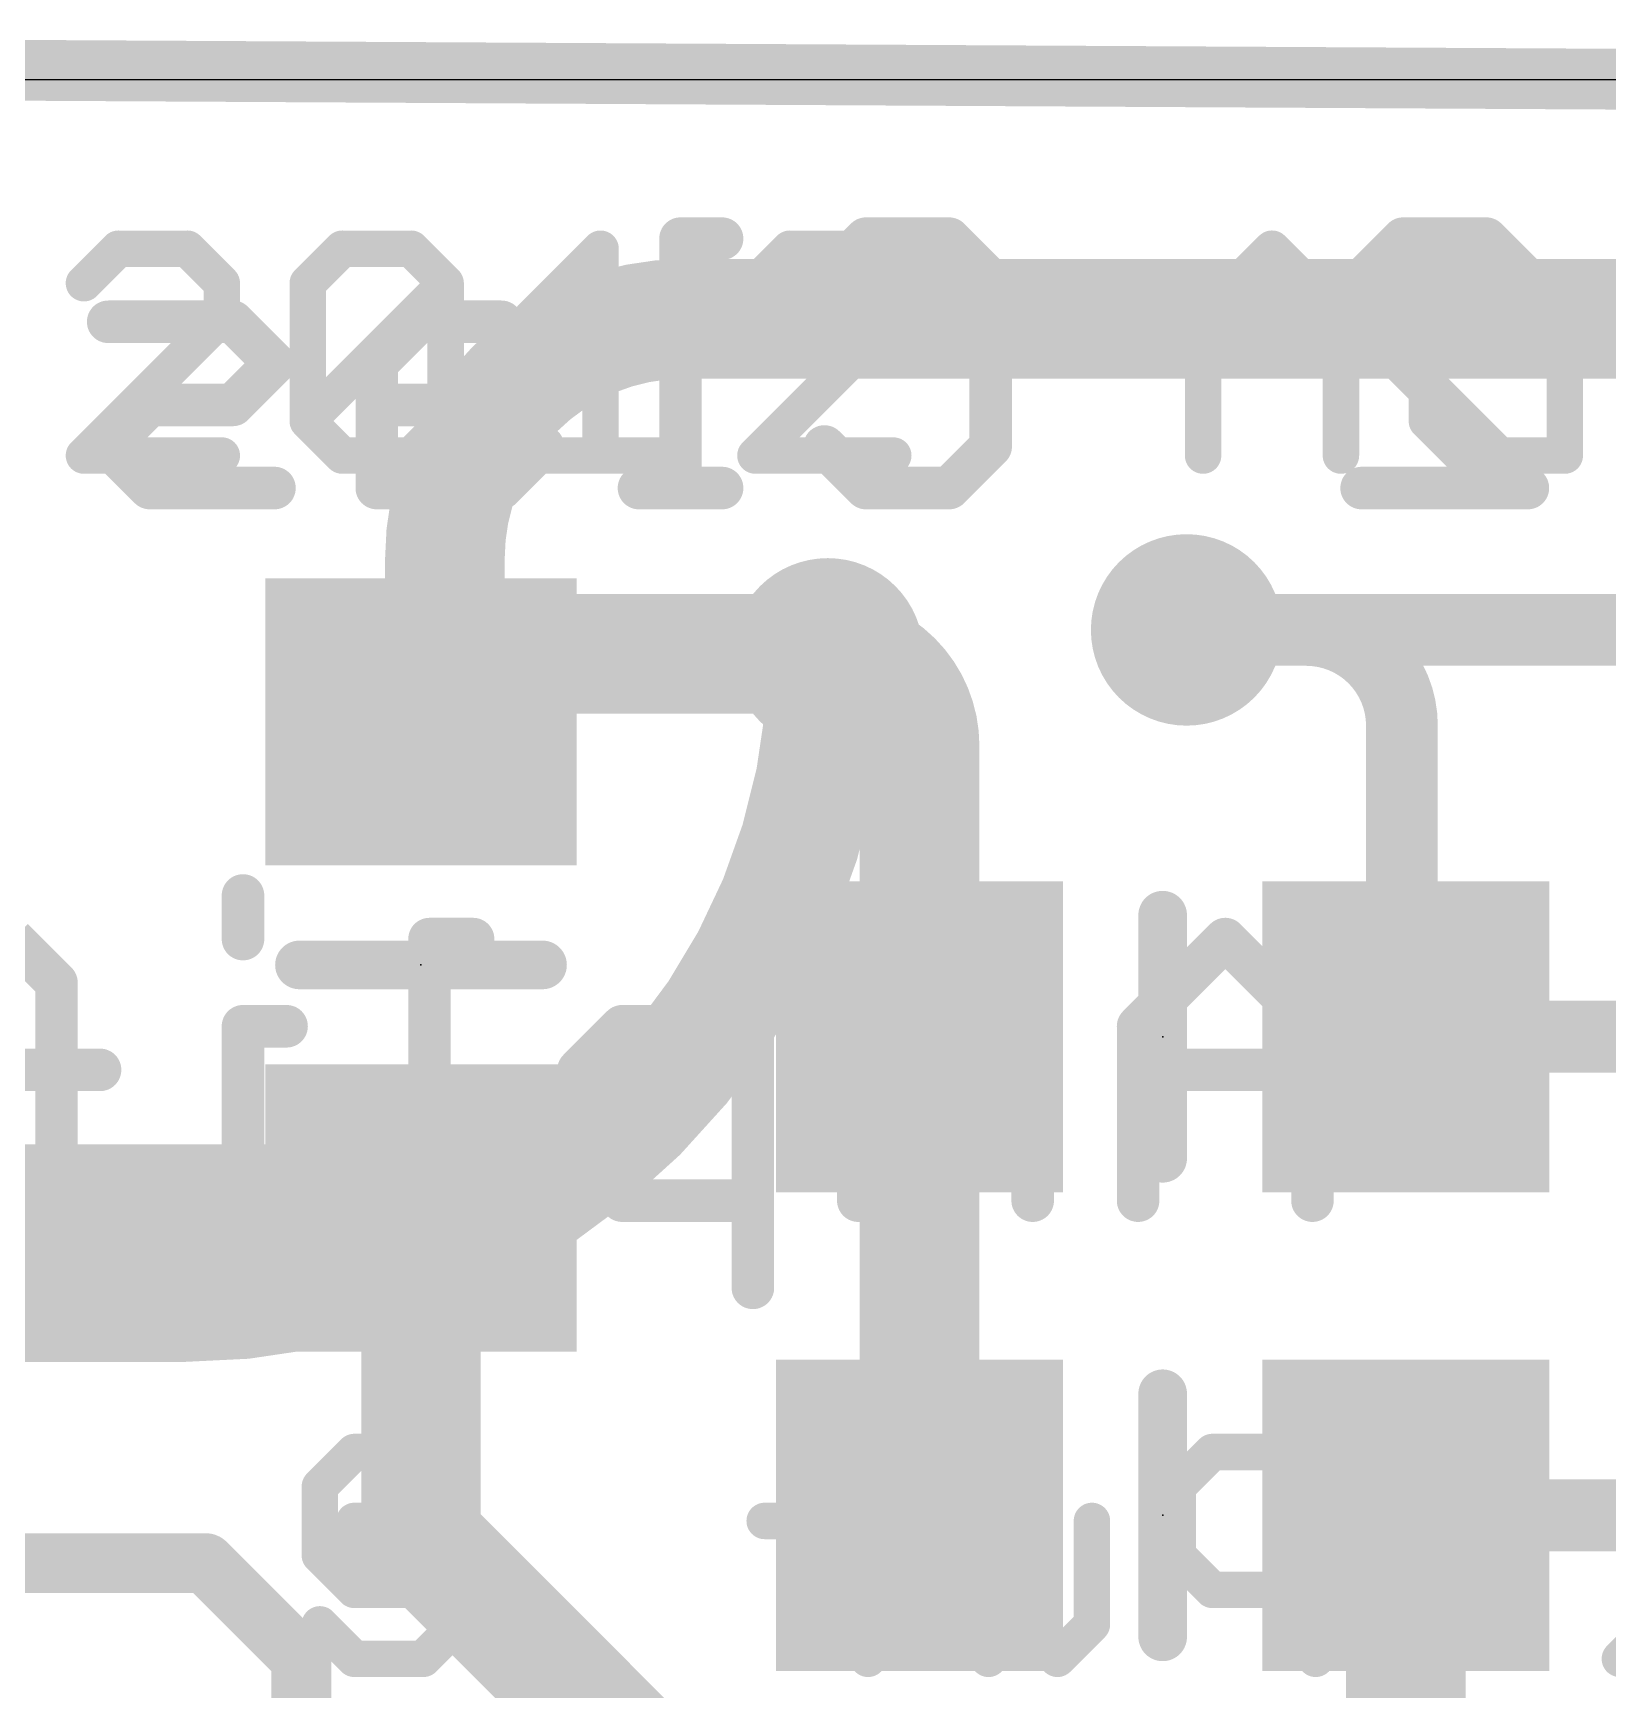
# Model space of a CAD drawing. Extents: x 0 to 23.1, y -0.1 to 28.2.
# Drawn here: x 5.28 to 11.86, y 21.27 to 28.19 of the extents above; entities that cross this region are included whole.
import ezdxf

# ---------------------------------------------------------------- set-up
doc = ezdxf.new("R2010")
doc.units = 0
for name, color, linetype in [('1', 12, 'CONTINUOUS'), ('16', 132, 'CONTINUOUS'), ('18', 110, 'CONTINUOUS'), ('20', 53, 'CONTINUOUS'), ('21', 40, 'CONTINUOUS'), ('22', 6, 'CONTINUOUS'), ('23', 53, 'CONTINUOUS')]:
    doc.layers.add(name, color=color, linetype=linetype)

# ---------------------------------------------------------------- blocks, each defined once
blk = doc.blocks.new('RECT')
blk.add_solid([(-0.5, -0.5), (0.5, -0.5), (-0.5, 0.5), (0.5, 0.5)])
blk = doc.blocks.new('ROUNDV')
at = {"const_width": 0.5}
blk.add_lwpolyline([(0, -0.25, 1), (0, 0.25, 1), (0, -0.25)], format="xyb", dxfattribs=at)

msp = doc.modelspace()

# ---------------------------------------------------------------- linework, layer by layer
at = {"layer": '1'}
for points, const_width in [([(8, 27, 0.4142), (7, 26)], 0.5), ([(8, 27.125, 1), (8, 26.875)], 0.25), ([(8, 26.875, 1), (8, 27.125)], 0.25), ([(7.125, 26, 1), (6.875, 26)], 0.25), ([(6.875, 26, 1), (7.125, 26)], 0.25), ([(7.184, 25.6, 0.4142), (6.9, 25.316)], 0.5), ([(7.184, 25.725, 1), (7.184, 25.475)], 0.25), ([(7.184, 25.475, 1), (7.184, 25.725)], 0.25), ([(8.984, 25.216, 0.4142), (8.6, 25.6)], 0.5), ([(8.6, 25.725, 1), (8.6, 25.475)], 0.25), ([(8.6, 25.475, 1), (8.6, 25.725)], 0.25), ([(10.1, 25.775, 1), (10.1, 25.625)], 0.15), ([(11, 25.3, 0.4142), (10.6, 25.7)], 0.3), ([(10.6, 25.775, 1), (10.6, 25.625)], 0.15), ([(10.6, 25.625, 1), (10.6, 25.775)], 0.15), ([(6.9, 25.316, 0.4142), (7, 25.416)], 0.5), ([(7.125, 25.416, 1), (6.875, 25.416)], 0.25), ([(6.9, 25.441, 1), (6.9, 25.191)], 0.25), ([(6.875, 25.416, 1), (7.125, 25.416)], 0.25), ([(6.775, 25.316, 1), (7.025, 25.316)], 0.25), ([(9.109, 25.216, 1), (8.859, 25.216)], 0.25), ([(11.075, 25.3, 1), (10.925, 25.3)], 0.15), ([(8.859, 25.216, 1), (9.109, 25.216)], 0.25), ([(10.925, 25.3, 1), (11.075, 25.3)], 0.15), ([(4.3, 24.1, 0.4142), (5.1, 23.3)], 0.5), ([(9.109, 24, 1), (8.859, 24)], 0.25), ([(11, 24.016, 0.4142), (11.016, 24)], 0.3), ([(11.075, 24.016, 1), (10.925, 24.016)], 0.15), ([(8.859, 24, 1), (9.109, 24)], 0.25), ([(11.016, 24.075, 1), (11.016, 23.925)], 0.15), ([(11.016, 23.925, 1), (11.016, 24.075)], 0.15), ([(10.925, 24.016, 1), (11.075, 24.016)], 0.15), ([(5.1, 23.175, 1), (5.1, 23.425)], 0.25), ([(6.9, 23.284, 0.4142), (6.884, 23.3)], 0.5), ([(6.884, 23.425, 1), (6.884, 23.175)], 0.25), ([(6.884, 23.175, 1), (6.884, 23.425)], 0.25), ([(7.025, 23.284, 1), (6.775, 23.284)], 0.25), ([(6.775, 23.284, 1), (7.025, 23.284)], 0.25), ([(11.141, 22, 1), (10.891, 22)], 0.25), ([(6.9884, 21.9884, 1), (6.8116, 21.8116)], 0.25), ([(8.859, 22, 1), (9.109, 22)], 0.25), ([(11.016, 22.075, 1), (11.016, 21.925)], 0.15), ([(6.775, 21.9, 1), (7.025, 21.9)], 0.25), ([(6.0442, 21.8442, 1), (5.9558, 21.7558)], 0.125), ([(6, 21.7375, 1), (6, 21.8625)], 0.125), ([(6.4625, 21.4, 1), (6.3375, 21.4)], 0.125), ([(6.3558, 21.3558, 1), (6.4442, 21.4442)], 0.125)]:
    msp.add_lwpolyline(points, format="xyb", dxfattribs=dict(at, const_width=const_width))
for points, const_width in [([(14, 27), (8, 27)], 0.5), ([(7, 26), (7, 25.416)], 0.5), ([(8.6, 25.6), (7.184, 25.6)], 0.5), ([(10.1, 25.7), (10.6, 25.7)], 0.3), ([(8.984, 24), (8.984, 25.216)], 0.5), ([(11, 25.3), (11, 24.016)], 0.3), ([(8.984, 22), (8.984, 24)], 0.5), ([(11.016, 24), (12.984, 24)], 0.3), ([(5.1, 23.3), (6.884, 23.3)], 0.5), ([(6.9, 23.284), (6.9, 21.9)], 0.5), ([(11.016, 22), (11.016, 21.016)], 0.5), ([(6.9, 21.9), (8, 20.8)], 0.5), ([(11.016, 22), (12.984, 22)], 0.3), ([(6, 21.8), (2.59, 21.8)], 0.25), ([(6.4, 21.4), (6, 21.8)], 0.25), ([(6.4, 19.4), (6.4, 21.4)], 0.25)]:
    msp.add_lwpolyline(points, dxfattribs=dict(at, const_width=const_width))
at = {"layer": '16'}
for points, const_width in [([(0.127, 28.067), (22.987, 27.94)], 0.254), ([(12.5, 25.7), (10.1, 25.7)], 0.3), ([(1.5, 22.89), (5.89, 22.89)], 0.5)]:
    msp.add_lwpolyline(points, dxfattribs=dict(at, const_width=const_width))
for points, const_width in [([(5.89, 22.89, 0.4142), (8.6, 25.6)], 0.5), ([(8.725, 25.6, 1), (8.475, 25.6)], 0.25), ([(10.1, 25.775, 1), (10.1, 25.625)], 0.15), ([(5.89, 23.015, 1), (5.89, 22.765)], 0.25), ([(5.89, 22.765, 1), (5.89, 23.015)], 0.25)]:
    msp.add_lwpolyline(points, format="xyb", dxfattribs=dict(at, const_width=const_width))
at = {"layer": '20'}
msp.add_line((2, 28), (21, 28), dxfattribs=at)
at = {"layer": '21'}
for points, const_width in [([(5.6353, 27.293), (5.4913, 27.149)], 0.1524), ([(5.9234, 27.293), (5.6353, 27.293)], 0.1524), ([(6.0675, 27.149), (5.9234, 27.293)], 0.1524), ([(6.4268, 27.149), (6.5708, 27.293)], 0.1524), ([(6.5708, 27.293), (6.8589, 27.293)], 0.1524), ([(6.8589, 27.293), (7.003, 27.149)], 0.1524), ([(7.3623, 27.0049), (7.6504, 27.293)], 0.1524), ([(7.6504, 27.293), (7.6504, 26.4287)], 0.1524), ([(8.4419, 27.293), (8.2978, 27.149)], 0.1524), ([(8.73, 27.293), (8.4419, 27.293)], 0.1524), ([(8.874, 27.149), (8.73, 27.293)], 0.1524), ([(10.1689, 27.0049), (10.457, 27.293)], 0.1524), ([(10.457, 27.293), (10.7451, 27.0049)], 0.1524), ([(6.0675, 27.0049), (6.0675, 27.149)], 0.1524), ([(6.4268, 26.5728), (6.4268, 27.149)], 0.1524), ([(6.4268, 26.5728), (7.003, 27.149)], 0.1524), ([(7.003, 27.149), (7.003, 26.5728)], 0.1524), ([(8.874, 27.0049), (8.874, 27.149)], 0.1524), ([(5.4913, 26.4287), (6.0675, 27.0049)], 0.1524), ([(8.2978, 26.4287), (8.874, 27.0049)], 0.1524), ([(10.1689, 26.4287), (10.1689, 27.0049)], 0.1524), ([(10.7451, 27.0049), (10.7451, 26.4287)], 0.1524), ([(11.1044, 27.0049), (11.1044, 26.5728)], 0.1524), ([(11.6806, 26.4287), (11.6806, 27.0049)], 0.1524), ([(10.1689, 26.8609), (10.7451, 26.8609)], 0.1524), ([(6.5708, 26.4287), (6.4268, 26.5728)], 0.1524), ([(7.003, 26.5728), (6.8589, 26.4287)], 0.1524), ([(11.1044, 26.5728), (11.2484, 26.4287)], 0.1524), ([(6.0675, 26.4287), (5.4913, 26.4287)], 0.1524), ([(6.8589, 26.4287), (6.5708, 26.4287)], 0.1524), ([(7.3623, 26.4287), (7.9385, 26.4287)], 0.1524), ([(8.874, 26.4287), (8.2978, 26.4287)], 0.1524), ([(11.2484, 26.4287), (11.6806, 26.4287)], 0.1524), ([(10, 24.508), (10, 23.492)], 0.2032), ([(6.392, 24.3), (7.408, 24.3)], 0.2032), ([(10, 21.492), (10, 22.508)], 0.2032)]:
    msp.add_lwpolyline(points, dxfattribs=dict(at, const_width=const_width))
for points, const_width in [([(5.6353, 27.3311, 1), (5.6353, 27.2549)], 0.0762), ([(5.6623, 27.2661, 1), (5.6084, 27.32)], 0.0762), ([(5.9504, 27.32, 1), (5.8965, 27.2661)], 0.0762), ([(5.9234, 27.2549, 1), (5.9234, 27.3311)], 0.0762), ([(6.5708, 27.3311, 1), (6.5708, 27.2549)], 0.0762), ([(6.5978, 27.2661, 1), (6.5439, 27.32)], 0.0762), ([(6.8859, 27.32, 1), (6.832, 27.2661)], 0.0762), ([(6.8589, 27.2549, 1), (6.8589, 27.3311)], 0.0762), ([(7.6885, 27.293, 1), (7.6123, 27.293)], 0.0762), ([(7.6773, 27.2661, 1), (7.6235, 27.32)], 0.0762), ([(8.4419, 27.3311, 1), (8.4419, 27.2549)], 0.0762), ([(8.4688, 27.2661, 1), (8.4149, 27.32)], 0.0762), ([(8.7569, 27.32, 1), (8.703, 27.2661)], 0.0762), ([(8.73, 27.2549, 1), (8.73, 27.3311)], 0.0762), ([(10.4839, 27.32, 1), (10.43, 27.2661)], 0.0762), ([(10.4839, 27.2661, 1), (10.43, 27.32)], 0.0762), ([(5.4643, 27.1759, 1), (5.5182, 27.122)], 0.0762), ([(6.1056, 27.149, 1), (6.0294, 27.149)], 0.0762), ([(6.0405, 27.122, 1), (6.0944, 27.1759)], 0.0762), ([(6.3998, 27.1759, 1), (6.4537, 27.122)], 0.0762), ([(6.4649, 27.149, 1), (6.3887, 27.149)], 0.0762), ([(7.0411, 27.149, 1), (6.9649, 27.149)], 0.0762), ([(7.0299, 27.122, 1), (6.9761, 27.1759)], 0.0762), ([(6.9761, 27.122, 1), (7.0299, 27.1759)], 0.0762), ([(8.2709, 27.1759, 1), (8.3248, 27.122)], 0.0762), ([(8.9121, 27.149, 1), (8.8359, 27.149)], 0.0762), ([(8.8471, 27.122, 1), (8.901, 27.1759)], 0.0762), ([(6.0944, 26.978, 1), (6.0405, 27.0319)], 0.0762), ([(8.901, 26.978, 1), (8.8471, 27.0319)], 0.0762), ([(10.207, 27.0049, 1), (10.1308, 27.0049)], 0.0762), ([(10.7832, 27.0049, 1), (10.707, 27.0049)], 0.0762), ([(11.1425, 27.0049, 1), (11.0663, 27.0049)], 0.0762), ([(11.7187, 27.0049, 1), (11.6425, 27.0049)], 0.0762), ([(6.0294, 27.0049, 1), (6.1056, 27.0049)], 0.0762), ([(7.3354, 27.0319, 1), (7.3892, 26.978)], 0.0762), ([(8.8359, 27.0049, 1), (8.9121, 27.0049)], 0.0762), ([(10.1419, 27.0319, 1), (10.1958, 26.978)], 0.0762), ([(10.7181, 26.978, 1), (10.772, 27.0319)], 0.0762), ([(10.1689, 26.899, 1), (10.1689, 26.8228)], 0.0762), ([(10.7451, 26.8228, 1), (10.7451, 26.899)], 0.0762), ([(6.4537, 26.5997, 1), (6.3998, 26.5458)], 0.0762), ([(6.3998, 26.5997, 1), (6.4537, 26.5458)], 0.0762), ([(6.3887, 26.5728, 1), (6.4649, 26.5728)], 0.0762), ([(6.9649, 26.5728, 1), (7.0411, 26.5728)], 0.0762), ([(7.0299, 26.5458, 1), (6.9761, 26.5997)], 0.0762), ([(11.1313, 26.5997, 1), (11.0774, 26.5458)], 0.0762), ([(11.0663, 26.5728, 1), (11.1425, 26.5728)], 0.0762), ([(5.4913, 26.4668, 1), (5.4913, 26.3906)], 0.0762), ([(5.4643, 26.4556, 1), (5.5182, 26.4018)], 0.0762), ([(6.0675, 26.3906, 1), (6.0675, 26.4668)], 0.0762), ([(6.5708, 26.4668, 1), (6.5708, 26.3906)], 0.0762), ([(6.5439, 26.4018, 1), (6.5978, 26.4556)], 0.0762), ([(6.832, 26.4556, 1), (6.8859, 26.4018)], 0.0762), ([(6.8589, 26.3906, 1), (6.8589, 26.4668)], 0.0762), ([(7.3623, 26.4668, 1), (7.3623, 26.3906)], 0.0762), ([(7.6123, 26.4287, 1), (7.6885, 26.4287)], 0.0762), ([(7.9385, 26.3906, 1), (7.9385, 26.4668)], 0.0762), ([(8.2978, 26.4668, 1), (8.2978, 26.3906)], 0.0762), ([(8.2709, 26.4556, 1), (8.3248, 26.4018)], 0.0762), ([(8.874, 26.3906, 1), (8.874, 26.4668)], 0.0762), ([(10.1308, 26.4287, 1), (10.207, 26.4287)], 0.0762), ([(10.707, 26.4287, 1), (10.7832, 26.4287)], 0.0762), ([(11.2484, 26.4668, 1), (11.2484, 26.3906)], 0.0762), ([(11.2215, 26.4018, 1), (11.2754, 26.4556)], 0.0762), ([(11.6425, 26.4287, 1), (11.7187, 26.4287)], 0.0762), ([(11.6806, 26.3906, 1), (11.6806, 26.4668)], 0.0762), ([(10.0508, 24.508, 1), (9.9492, 24.508)], 0.1016), ([(6.392, 24.3508, 1), (6.392, 24.2492)], 0.1016), ([(7.408, 24.2492, 1), (7.408, 24.3508)], 0.1016), ([(9.9492, 23.492, 1), (10.0508, 23.492)], 0.1016), ([(10.0508, 22.508, 1), (9.9492, 22.508)], 0.1016), ([(9.9492, 21.492, 1), (10.0508, 21.492)], 0.1016)]:
    msp.add_lwpolyline(points, format="xyb", dxfattribs=dict(at, const_width=const_width))
at = {"layer": '22'}
for points, const_width in [([(8.1585, 27.3352), (7.9848, 27.3352)], 0.1778), ([(7.9848, 27.3352), (7.9848, 26.2929)], 0.1778), ([(8.5863, 27.1615), (8.76, 27.3352)], 0.1778), ([(8.76, 27.3352), (9.1074, 27.3352)], 0.1778), ([(9.1074, 27.3352), (9.2811, 27.1615)], 0.1778), ([(10.8315, 27.1615), (11.0052, 27.3352)], 0.1778), ([(11.0052, 27.3352), (11.3527, 27.3352)], 0.1778), ([(11.3527, 27.3352), (11.5264, 27.1615)], 0.1778), ([(9.2811, 27.1615), (9.2811, 26.4666)], 0.1778), ([(10.8315, 26.9878), (10.8315, 27.1615)], 0.1778), ([(6.1138, 26.9878), (5.5926, 26.9878)], 0.1778), ([(6.2875, 26.814), (6.1138, 26.9878)], 0.1778), ([(6.8889, 26.9878), (6.7152, 26.814)], 0.1778), ([(7.2364, 26.9878), (6.8889, 26.9878)], 0.1778), ([(11.5264, 26.2929), (10.8315, 26.9878)], 0.1778), ([(6.1138, 26.6403), (6.2875, 26.814)], 0.1778), ([(6.7152, 26.814), (6.7152, 26.2929)], 0.1778), ([(5.5926, 26.4666), (5.7663, 26.6403)], 0.1778), ([(5.7663, 26.6403), (6.1138, 26.6403)], 0.1778), ([(7.2364, 26.6403), (6.7152, 26.6403)], 0.1778), ([(7.4101, 26.4666), (7.2364, 26.6403)], 0.1778), ([(5.7663, 26.2929), (5.5926, 26.4666)], 0.1778), ([(7.2364, 26.2929), (7.4101, 26.4666)], 0.1778), ([(8.76, 26.2929), (8.5863, 26.4666)], 0.1778), ([(9.2811, 26.4666), (9.1074, 26.2929)], 0.1778), ([(6.2875, 26.2929), (5.7663, 26.2929)], 0.1778), ([(6.7152, 26.2929), (7.2364, 26.2929)], 0.1778), ([(8.1585, 26.2929), (7.8111, 26.2929)], 0.1778), ([(9.1074, 26.2929), (8.76, 26.2929)], 0.1778), ([(10.8315, 26.2929), (11.5264, 26.2929)], 0.1778), ([(6.156, 24.5902), (6.156, 24.408)], 0.1778), ([(5.3765, 24.2258), (5.1943, 24.408)], 0.1778), ([(7.1178, 24.408), (6.9356, 24.408)], 0.1778), ([(6.9356, 24.408), (6.9356, 23.3149)], 0.1778), ([(10.2616, 24.408), (9.8973, 24.0437)], 0.1778), ([(10.626, 24.0437), (10.2616, 24.408)], 0.1778), ([(5.3765, 23.3149), (5.3765, 24.2258)], 0.1778), ([(6.3382, 24.0437), (6.156, 24.0437)], 0.1778), ([(6.156, 24.0437), (6.156, 23.3149)], 0.1778), ([(7.7407, 24.0437), (7.5585, 23.8615)], 0.1778), ([(8.2872, 24.0437), (7.7407, 24.0437)], 0.1778), ([(8.2872, 22.9505), (8.2872, 24.0437)], 0.1778), ([(8.9101, 24.0437), (8.7279, 23.8615)], 0.1778), ([(9.0922, 23.8615), (8.9101, 24.0437)], 0.1778), ([(9.2744, 24.0437), (9.0922, 23.8615)], 0.1778), ([(9.4566, 24.0437), (9.2744, 24.0437)], 0.1778), ([(9.4566, 23.3149), (9.4566, 24.0437)], 0.1778), ([(9.8973, 24.0437), (9.8973, 23.3149)], 0.1778), ([(10.626, 23.3149), (10.626, 24.0437)], 0.1778), ([(5.5586, 23.8615), (5.1943, 23.8615)], 0.1778), ([(7.5585, 23.8615), (7.5585, 23.4971)], 0.1778), ([(8.7279, 23.8615), (8.7279, 23.3149)], 0.1778), ([(9.0922, 23.8615), (9.0922, 23.3149)], 0.1778), ([(10.626, 23.8615), (9.8973, 23.8615)], 0.1778), ([(7.5585, 23.4971), (7.7407, 23.3149)], 0.1778), ([(6.3382, 23.3149), (5.9739, 23.3149)], 0.1778), ([(7.1178, 23.3149), (6.7535, 23.3149)], 0.1778), ([(7.7407, 23.3149), (8.2872, 23.3149)], 0.1778), ([(6.6215, 22.2645), (6.4774, 22.1205)], 0.1524), ([(6.9096, 22.2645), (6.6215, 22.2645)], 0.1524), ([(7.0536, 22.1205), (6.9096, 22.2645)], 0.1524), ([(10.2076, 22.2645), (10.0636, 22.1205)], 0.1524), ([(10.6398, 22.2645), (10.2076, 22.2645)], 0.1524), ([(10.6398, 21.4002), (10.6398, 22.2645)], 0.1524), ([(6.4774, 22.1205), (6.4774, 21.8324)], 0.1524), ([(7.0536, 21.5443), (7.0536, 22.1205)], 0.1524), ([(10.0636, 22.1205), (10.0636, 21.8324)], 0.1524), ([(6.9096, 21.9764), (6.6215, 21.9764)], 0.1524), ([(6.6215, 21.9764), (6.6215, 21.6883)], 0.1524), ([(6.9096, 21.6883), (6.9096, 21.9764)], 0.1524), ([(8.4806, 21.9764), (8.3366, 21.9764)], 0.1524), ([(8.7687, 21.6883), (8.4806, 21.9764)], 0.1524), ([(8.7687, 21.4002), (8.7687, 21.9764)], 0.1524), ([(9.128, 21.5443), (9.128, 21.9764)], 0.1524), ([(9.7043, 21.9764), (9.7043, 21.5443)], 0.1524), ([(12.199, 21.9764), (11.9109, 21.9764)], 0.1524), ([(6.4774, 21.8324), (6.6215, 21.6883)], 0.1524), ([(10.0636, 21.8324), (10.2076, 21.6883)], 0.1524), ([(6.6215, 21.6883), (6.9096, 21.6883)], 0.1524), ([(10.2076, 21.6883), (10.6398, 21.6883)], 0.1524), ([(6.4774, 21.5443), (6.6215, 21.4002)], 0.1524), ([(6.9096, 21.4002), (7.0536, 21.5443)], 0.1524), ([(9.2721, 21.4002), (9.128, 21.5443)], 0.1524), ([(9.4161, 21.5443), (9.2721, 21.4002)], 0.1524), ([(9.5602, 21.4002), (9.4161, 21.5443)], 0.1524), ([(9.7043, 21.5443), (9.5602, 21.4002)], 0.1524), ([(12.0549, 21.5443), (11.9109, 21.4002)], 0.1524), ([(6.6215, 21.4002), (6.9096, 21.4002)], 0.1524)]:
    msp.add_lwpolyline(points, dxfattribs=dict(at, const_width=const_width))
for points, const_width in [([(8.0292, 27.3352, 1), (7.9403, 27.3352)], 0.0889), ([(7.9848, 27.3796, 1), (7.9848, 27.2907)], 0.0889), ([(8.1585, 27.2907, 1), (8.1585, 27.3796)], 0.0889), ([(8.76, 27.3796, 1), (8.76, 27.2907)], 0.0889), ([(8.7914, 27.3038, 1), (8.7286, 27.3666)], 0.0889), ([(9.1388, 27.3666, 1), (9.076, 27.3038)], 0.0889), ([(9.1074, 27.2907, 1), (9.1074, 27.3796)], 0.0889), ([(11.0052, 27.3796, 1), (11.0052, 27.2907)], 0.0889), ([(11.0367, 27.3038, 1), (10.9738, 27.3666)], 0.0889), ([(11.3841, 27.3666, 1), (11.3212, 27.3038)], 0.0889), ([(11.3527, 27.2907, 1), (11.3527, 27.3796)], 0.0889), ([(8.5548, 27.1929, 1), (8.6177, 27.13)], 0.0889), ([(9.3256, 27.1615, 1), (9.2367, 27.1615)], 0.0889), ([(9.2497, 27.13, 1), (9.3126, 27.1929)], 0.0889), ([(10.8001, 27.1929, 1), (10.8629, 27.13)], 0.0889), ([(10.876, 27.1615, 1), (10.7871, 27.1615)], 0.0889), ([(11.4949, 27.13, 1), (11.5578, 27.1929)], 0.0889), ([(5.5926, 27.0322, 1), (5.5926, 26.9433)], 0.0889), ([(6.1452, 27.0192, 1), (6.0823, 26.9563)], 0.0889), ([(6.1138, 26.9433, 1), (6.1138, 27.0322)], 0.0889), ([(6.8889, 27.0322, 1), (6.8889, 26.9433)], 0.0889), ([(6.9204, 26.9563, 1), (6.8575, 27.0192)], 0.0889), ([(7.2364, 26.9433, 1), (7.2364, 27.0322)], 0.0889), ([(10.8629, 27.0192, 1), (10.8001, 26.9563)], 0.0889), ([(10.7871, 26.9878, 1), (10.876, 26.9878)], 0.0889), ([(6.3189, 26.7826, 1), (6.256, 26.8455)], 0.0889), ([(6.256, 26.7826, 1), (6.3189, 26.8455)], 0.0889), ([(6.7597, 26.814, 1), (6.6708, 26.814)], 0.0889), ([(6.6838, 26.8455, 1), (6.7467, 26.7826)], 0.0889), ([(5.7663, 26.6848, 1), (5.7663, 26.5959)], 0.0889), ([(5.7978, 26.6089, 1), (5.7349, 26.6718)], 0.0889), ([(6.1138, 26.5959, 1), (6.1138, 26.6848)], 0.0889), ([(6.7152, 26.6848, 1), (6.7152, 26.5959)], 0.0889), ([(7.2678, 26.6718, 1), (7.2049, 26.6089)], 0.0889), ([(7.2364, 26.5959, 1), (7.2364, 26.6848)], 0.0889), ([(6.0823, 26.6718, 1), (6.1452, 26.6089)], 0.0889), ([(5.624, 26.498, 1), (5.5612, 26.4352)], 0.0889), ([(5.5612, 26.498, 1), (5.624, 26.4352)], 0.0889), ([(7.4415, 26.4352, 1), (7.3787, 26.498)], 0.0889), ([(7.3787, 26.4352, 1), (7.4415, 26.498)], 0.0889), ([(8.6177, 26.498, 1), (8.5548, 26.4352)], 0.0889), ([(9.3126, 26.4352, 1), (9.2497, 26.498)], 0.0889), ([(9.2367, 26.4666, 1), (9.3256, 26.4666)], 0.0889), ([(5.7663, 26.3374, 1), (5.7663, 26.2484)], 0.0889), ([(6.2875, 26.2484, 1), (6.2875, 26.3374)], 0.0889), ([(6.7152, 26.3374, 1), (6.7152, 26.2484)], 0.0889), ([(7.2364, 26.2484, 1), (7.2364, 26.3374)], 0.0889), ([(7.8111, 26.3374, 1), (7.8111, 26.2484)], 0.0889), ([(8.1585, 26.2484, 1), (8.1585, 26.3374)], 0.0889), ([(8.76, 26.3374, 1), (8.76, 26.2484)], 0.0889), ([(9.1074, 26.2484, 1), (9.1074, 26.3374)], 0.0889), ([(10.8315, 26.3374, 1), (10.8315, 26.2484)], 0.0889), ([(11.5264, 26.2484, 1), (11.5264, 26.3374)], 0.0889), ([(5.7349, 26.2615, 1), (5.7978, 26.3243)], 0.0889), ([(6.6708, 26.2929, 1), (6.7597, 26.2929)], 0.0889), ([(7.2049, 26.3243, 1), (7.2678, 26.2615)], 0.0889), ([(7.9403, 26.2929, 1), (8.0292, 26.2929)], 0.0889), ([(8.7286, 26.2615, 1), (8.7914, 26.3243)], 0.0889), ([(9.076, 26.3243, 1), (9.1388, 26.2615)], 0.0889), ([(11.4949, 26.2615, 1), (11.5578, 26.3243)], 0.0889), ([(6.2005, 24.5902, 1), (6.1116, 24.5902)], 0.0889), ([(6.1116, 24.408, 1), (6.2005, 24.408)], 0.0889), ([(6.9356, 24.4525, 1), (6.9356, 24.3636)], 0.0889), ([(6.9801, 24.408, 1), (6.8912, 24.408)], 0.0889), ([(7.1178, 24.3636, 1), (7.1178, 24.4525)], 0.0889), ([(10.2931, 24.4395, 1), (10.2302, 24.3766)], 0.0889), ([(10.2931, 24.3766, 1), (10.2302, 24.4395)], 0.0889), ([(5.4209, 24.2258, 1), (5.332, 24.2258)], 0.0889), ([(5.345, 24.1944, 1), (5.4079, 24.2573)], 0.0889), ([(6.156, 24.0881, 1), (6.156, 23.9992)], 0.0889), ([(6.2005, 24.0437, 1), (6.1116, 24.0437)], 0.0889), ([(6.3382, 23.9992, 1), (6.3382, 24.0881)], 0.0889), ([(7.7407, 24.0881, 1), (7.7407, 23.9992)], 0.0889), ([(7.7721, 24.0122, 1), (7.7092, 24.0751)], 0.0889), ([(8.3317, 24.0437, 1), (8.2428, 24.0437)], 0.0889), ([(8.2872, 23.9992, 1), (8.2872, 24.0881)], 0.0889), ([(8.9415, 24.0751, 1), (8.8786, 24.0122)], 0.0889), ([(8.9415, 24.0122, 1), (8.8786, 24.0751)], 0.0889), ([(9.2744, 24.0881, 1), (9.2744, 23.9992)], 0.0889), ([(9.3059, 24.0122, 1), (9.243, 24.0751)], 0.0889), ([(9.5011, 24.0437, 1), (9.4122, 24.0437)], 0.0889), ([(9.4566, 23.9992, 1), (9.4566, 24.0881)], 0.0889), ([(9.9417, 24.0437, 1), (9.8528, 24.0437)], 0.0889), ([(9.8658, 24.0751, 1), (9.9287, 24.0122)], 0.0889), ([(10.6705, 24.0437, 1), (10.5816, 24.0437)], 0.0889), ([(10.5946, 24.0122, 1), (10.6575, 24.0751)], 0.0889), ([(5.5586, 23.817, 1), (5.5586, 23.9059)], 0.0889), ([(7.527, 23.8929, 1), (7.5899, 23.83)], 0.0889), ([(7.6029, 23.8615, 1), (7.514, 23.8615)], 0.0889), ([(8.6964, 23.8929, 1), (8.7593, 23.83)], 0.0889), ([(8.7723, 23.8615, 1), (8.6834, 23.8615)], 0.0889), ([(9.0608, 23.8929, 1), (9.1237, 23.83)], 0.0889), ([(9.1367, 23.8615, 1), (9.0478, 23.8615)], 0.0889), ([(9.0608, 23.83, 1), (9.1237, 23.8929)], 0.0889), ([(9.8973, 23.9059, 1), (9.8973, 23.817)], 0.0889), ([(10.626, 23.817, 1), (10.626, 23.9059)], 0.0889), ([(7.5899, 23.5285, 1), (7.527, 23.4657)], 0.0889), ([(7.514, 23.4971, 1), (7.6029, 23.4971)], 0.0889), ([(5.9739, 23.3594, 1), (5.9739, 23.2705)], 0.0889), ([(6.3382, 23.2705, 1), (6.3382, 23.3594)], 0.0889), ([(6.7535, 23.3594, 1), (6.7535, 23.2705)], 0.0889), ([(7.1178, 23.2705, 1), (7.1178, 23.3594)], 0.0889), ([(7.7407, 23.3594, 1), (7.7407, 23.2705)], 0.0889), ([(8.2872, 23.2705, 1), (8.2872, 23.3594)], 0.0889), ([(5.332, 23.3149, 1), (5.4209, 23.3149)], 0.0889), ([(6.1116, 23.3149, 1), (6.2005, 23.3149)], 0.0889), ([(6.8912, 23.3149, 1), (6.9801, 23.3149)], 0.0889), ([(7.7092, 23.2835, 1), (7.7721, 23.3463)], 0.0889), ([(8.6834, 23.3149, 1), (8.7723, 23.3149)], 0.0889), ([(9.0478, 23.3149, 1), (9.1367, 23.3149)], 0.0889), ([(9.4122, 23.3149, 1), (9.5011, 23.3149)], 0.0889), ([(9.8528, 23.3149, 1), (9.9417, 23.3149)], 0.0889), ([(10.5816, 23.3149, 1), (10.6705, 23.3149)], 0.0889), ([(8.2428, 22.9505, 1), (8.3317, 22.9505)], 0.0889), ([(6.6215, 22.3026, 1), (6.6215, 22.2264)], 0.0762), ([(6.6484, 22.2376, 1), (6.5945, 22.2915)], 0.0762), ([(6.9365, 22.2915, 1), (6.8826, 22.2376)], 0.0762), ([(6.9096, 22.2264, 1), (6.9096, 22.3026)], 0.0762), ([(10.2076, 22.3026, 1), (10.2076, 22.2264)], 0.0762), ([(10.2345, 22.2376, 1), (10.1807, 22.2915)], 0.0762), ([(10.6779, 22.2645, 1), (10.6017, 22.2645)], 0.0762), ([(10.6398, 22.2264, 1), (10.6398, 22.3026)], 0.0762), ([(6.5155, 22.1205, 1), (6.4393, 22.1205)], 0.0762), ([(6.4505, 22.1474, 1), (6.5043, 22.0935)], 0.0762), ([(7.0917, 22.1205, 1), (7.0155, 22.1205)], 0.0762), ([(7.0267, 22.0935, 1), (7.0806, 22.1474)], 0.0762), ([(10.0366, 22.1474, 1), (10.0905, 22.0935)], 0.0762), ([(10.1017, 22.1205, 1), (10.0255, 22.1205)], 0.0762), ([(6.6215, 22.0145, 1), (6.6215, 21.9383)], 0.0762), ([(6.6596, 21.9764, 1), (6.5834, 21.9764)], 0.0762), ([(6.9477, 21.9764, 1), (6.8715, 21.9764)], 0.0762), ([(6.9096, 21.9383, 1), (6.9096, 22.0145)], 0.0762), ([(8.3366, 22.0145, 1), (8.3366, 21.9383)], 0.0762), ([(8.5076, 22.0034, 1), (8.4537, 21.9495)], 0.0762), ([(8.4806, 21.9383, 1), (8.4806, 22.0145)], 0.0762), ([(8.8068, 21.9764, 1), (8.7306, 21.9764)], 0.0762), ([(9.1661, 21.9764, 1), (9.0899, 21.9764)], 0.0762), ([(9.7424, 21.9764, 1), (9.6662, 21.9764)], 0.0762), ([(11.9109, 22.0145, 1), (11.9109, 21.9383)], 0.0762), ([(6.5043, 21.8593, 1), (6.4505, 21.8054)], 0.0762), ([(10.0905, 21.8593, 1), (10.0366, 21.8054)], 0.0762), ([(6.4393, 21.8324, 1), (6.5155, 21.8324)], 0.0762), ([(10.0255, 21.8324, 1), (10.1017, 21.8324)], 0.0762), ([(6.6215, 21.7264, 1), (6.6215, 21.6502)], 0.0762), ([(6.5945, 21.6614, 1), (6.6484, 21.7153)], 0.0762), ([(6.9096, 21.6502, 1), (6.9096, 21.7264)], 0.0762), ([(8.7418, 21.6614, 1), (8.7957, 21.7153)], 0.0762), ([(10.2076, 21.7264, 1), (10.2076, 21.6502)], 0.0762), ([(10.1807, 21.6614, 1), (10.2345, 21.7153)], 0.0762), ([(10.6398, 21.6502, 1), (10.6398, 21.7264)], 0.0762), ([(6.5834, 21.6883, 1), (6.6596, 21.6883)], 0.0762), ([(6.8715, 21.6883, 1), (6.9477, 21.6883)], 0.0762), ([(6.5043, 21.5712, 1), (6.4505, 21.5173)], 0.0762), ([(7.0806, 21.5173, 1), (7.0267, 21.5712)], 0.0762), ([(9.155, 21.5712, 1), (9.1011, 21.5173)], 0.0762), ([(9.4431, 21.5712, 1), (9.3892, 21.5173)], 0.0762), ([(9.4431, 21.5173, 1), (9.3892, 21.5712)], 0.0762), ([(9.7312, 21.5173, 1), (9.6773, 21.5712)], 0.0762), ([(7.0155, 21.5443, 1), (7.0917, 21.5443)], 0.0762), ([(9.0899, 21.5443, 1), (9.1661, 21.5443)], 0.0762), ([(9.6662, 21.5443, 1), (9.7424, 21.5443)], 0.0762), ([(6.6215, 21.4383, 1), (6.6215, 21.3621)], 0.0762), ([(6.5945, 21.3733, 1), (6.6484, 21.4271)], 0.0762), ([(6.8826, 21.4271, 1), (6.9365, 21.3733)], 0.0762), ([(6.9096, 21.3621, 1), (6.9096, 21.4383)], 0.0762), ([(9.2451, 21.4271, 1), (9.299, 21.3733)], 0.0762), ([(9.2451, 21.3733, 1), (9.299, 21.4271)], 0.0762), ([(9.5333, 21.4271, 1), (9.5871, 21.3733)], 0.0762), ([(9.5333, 21.3733, 1), (9.5871, 21.4271)], 0.0762), ([(11.8839, 21.4271, 1), (11.9378, 21.3733)], 0.0762), ([(8.7306, 21.4002, 1), (8.8068, 21.4002)], 0.0762), ([(10.6017, 21.4002, 1), (10.6779, 21.4002)], 0.0762)]:
    msp.add_lwpolyline(points, format="xyb", dxfattribs=dict(at, const_width=const_width))
at = {"layer": '23'}
for p in [(6.9, 24.3), (10, 24), (10, 22)]:
    msp.add_point(p, dxfattribs=at)

# ---------------------------------------------------------------- block references
at = {"layer": '1', "xscale": 1.2, "yscale": 1.3}
for p, rotation in [((6.9, 25.316), 90), ((6.9, 23.284), 90), ((8.984, 22), 180), ((11.016, 22), 180)]:
    msp.add_blockref('RECT', p, dxfattribs=dict(at, rotation=rotation))
for p in [(8.984, 24), (11.016, 24)]:
    msp.add_blockref('RECT', p, dxfattribs=at)
at = {"layer": '18', "xscale": 0.8001, "yscale": 0.8001}
for p in [(10.1, 25.7), (10.1, 25.7), (8.6, 25.6), (8.6, 25.6)]:
    msp.add_blockref('ROUNDV', p, dxfattribs=at)

doc.saveas('drawing.dxf')
